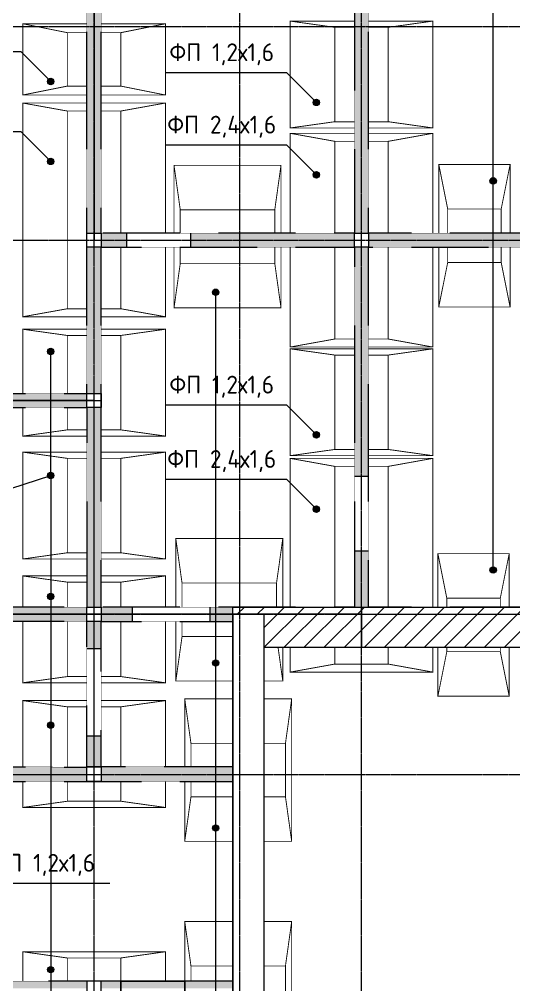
# Model space of a CAD drawing. Header units: millimetres. Extents: x -10163 to 1081624, y -5450 to 417560.
# Drawn here: x 314305 to 319850, y 18710 to 29550 of the extents above; entities that cross this region are included whole.
import ezdxf

# ---------------------------------------------------------------- set-up
doc = ezdxf.new("R2010")
doc.units = ezdxf.units.MM
doc.linetypes.add('HIDDEN', pattern=[0.375, 0.25, -0.125])
doc.linetypes.add('Штрих-пунктир', pattern=[24, 20, -1.5, 1, -1.5])
for name, color, linetype in [('0разрез', 7, 'Continuous'), ('Выноски', 130, 'Continuous'), ('Оси 2', 253, 'Continuous'), ('Панели', 210, 'Continuous'), ('Перегородки', 150, 'Continuous'), ('Стены', 40, 'Continuous'), ('Стены1', 120, 'Continuous'), ('Стыки', 100, 'Continuous'), ('Фундаменты', 40, 'Continuous')]:
    doc.layers.add(name, color=color, linetype=linetype)
doc.styles.add('ГОСТ', font='GOST Common.ttf', dxfattribs={"height": 400})

msp = doc.modelspace()

# ---------------------------------------------------------------- hatches: boundary and pattern name
at = {"layer": 'Выноски', "lineweight": 9}
h = msp.add_hatch(color=256, dxfattribs=at)
h.dxf.hatch_style = 1
h.paths.add_polyline_path([(314620.69, 28851.717, -1), (314692.179, 28851.717, -1)])
h = msp.add_hatch(color=256, dxfattribs=at)
h.dxf.hatch_style = 1
h.paths.add_polyline_path([(317600.649, 28616.329, 1), (317672.139, 28616.329, 1)])
h = msp.add_hatch(color=256, dxfattribs=at)
h.dxf.hatch_style = 1
h.paths.add_polyline_path([(314620.69, 27953.982, -1), (314692.179, 27953.982, -1)])
h = msp.add_hatch(color=256, dxfattribs=at)
h.dxf.hatch_style = 1
h.paths.add_polyline_path([(317600.649, 27803.731, 1), (317672.139, 27803.731, 1)])
h = msp.add_hatch(color=256, dxfattribs=at)
h.dxf.hatch_style = 1
h.paths.add_polyline_path([(319584.123, 27735.438, -1), (319655.613, 27735.438, -1)])
h = msp.add_hatch(color=256, dxfattribs=at)
h.dxf.hatch_style = 1
h.paths.add_polyline_path([(316471.622, 26485.261, -1), (316543.112, 26485.261, -1)])
h = msp.add_hatch(color=256, dxfattribs=at)
h.dxf.hatch_style = 1
h.paths.add_polyline_path([(314620.69, 25820.609, -1), (314692.179, 25820.609, -1)])
h = msp.add_hatch(color=256, dxfattribs=at)
h.dxf.hatch_style = 1
h.paths.add_polyline_path([(317600.649, 24884.19, 1), (317672.139, 24884.19, 1)])
h = msp.add_hatch(color=256, dxfattribs=at)
h.dxf.hatch_style = 1
h.paths.add_polyline_path([(314620.69, 24427.739, -1), (314692.179, 24427.739, -1)])
h = msp.add_hatch(color=256, dxfattribs=at)
h.dxf.hatch_style = 1
h.paths.add_polyline_path([(317600.649, 24049.58, 1), (317672.139, 24049.58, 1)])
h = msp.add_hatch(color=256, dxfattribs=at)
h.dxf.hatch_style = 1
h.paths.add_polyline_path([(319584.123, 23366.052, -1), (319655.613, 23366.052, -1)])
h = msp.add_hatch(color=256, dxfattribs=at)
h.dxf.hatch_style = 1
h.paths.add_polyline_path([(314620.69, 23069.518, -1), (314692.179, 23069.518, -1)])
h = msp.add_hatch(color=256, dxfattribs=at)
h.dxf.hatch_style = 1
h.paths.add_polyline_path([(316471.622, 22322.76, -1), (316543.112, 22322.76, -1)])
h = msp.add_hatch(color=256, dxfattribs=at)
h.dxf.hatch_style = 1
h.paths.add_polyline_path([(314620.69, 21623.935, -1), (314692.179, 21623.935, -1)])
h = msp.add_hatch(color=256, dxfattribs=at)
h.dxf.hatch_style = 1
h.paths.add_polyline_path([(316471.622, 20468.768, -1), (316543.112, 20468.768, -1)])
h = msp.add_hatch(color=256, dxfattribs=at)
h.dxf.hatch_style = 1
h.paths.add_polyline_path([(314620.69, 18879.439, -1), (314692.179, 18879.439, -1)])
at = {"layer": 'Перегородки', "lineweight": 9}
h = msp.add_hatch(color=256, dxfattribs=at)
h.dxf.hatch_style = 1
h.paths.add_polyline_path([(307687.518, 21151.712), (306968.042, 21151.712), (306968.042, 21070), (307687.518, 21070)])
h.paths.add_polyline_path([(307687.518, 21070), (306968.042, 21070), (306968.042, 20991.806), (307687.518, 20991.806)])
h.paths.add_polyline_path([(309663.24, 21070), (307688.382, 21070), (307688.382, 20990), (309663.24, 20990)])
h.paths.add_polyline_path([(312063.24, 21155.728), (311199.729, 21156.167), (311199.729, 21070), (312063.24, 21070)])
h.paths.add_polyline_path([(312063.24, 21070), (311199.729, 21070), (311199.729, 20996.533), (312063.24, 20996.533)])
h.paths.add_polyline_path([(309663.24, 21150), (307688.382, 21152.588), (307688.382, 21070), (309663.24, 21070)])
h.paths.add_polyline_path([(306968.653, 21153.531), (306743.24, 21153.826), (306743.24, 21070), (306968.653, 21070)])
h.paths.add_polyline_path([(306968.653, 21070), (306743.24, 21070), (306743.24, 20993.531), (306968.653, 20993.531)])
h.paths.add_polyline_path([(315223.24, 30325.049), (315143.24, 30325.073), (315143.24, 29470), (315223.24, 29470)])
h.paths.add_polyline_path([(315143.24, 30325.073), (315063.24, 30325.097), (315063.24, 29470), (315143.24, 29470)])
h.paths.add_polyline_path([(318143.24, 31190), (318063.24, 31190), (318063.24, 31020), (318143.24, 31020)])
h.paths.add_polyline_path([(318223.24, 31190), (318143.24, 31190), (318143.24, 31020), (318223.24, 31020)])
h.paths.add_polyline_path([(318143.24, 30300), (318063.24, 30300), (318063.24, 29470), (318143.24, 29470)])
h.paths.add_polyline_path([(318223.24, 30300), (318143.24, 30300), (318143.24, 29470), (318223.24, 29470)])
h.paths.add_polyline_path([(318143.24, 23580), (318063.24, 23580), (318063.24, 22950), (318143.24, 22950)])
h.paths.add_polyline_path([(318223.24, 23580), (318143.24, 23580), (318143.24, 22950), (318223.24, 22950)])
h.paths.add_polyline_path([(316700, 22870), (316440, 22870), (316440, 22790), (316700, 22790)])
h.paths.add_polyline_path([(316700, 22950), (316440, 22950), (316440, 22870), (316700, 22870)])
h.paths.add_polyline_path([(313226.479, 25190), (315063.24, 25190), (315063.24, 25270), (313226.479, 25270)])
h.paths.add_polyline_path([(315063.24, 25270), (315063.24, 25350), (313226.479, 25350), (313226.479, 25270)])
h.paths.add_polyline_path([(315223.24, 25350), (315223.24, 26990), (315143.24, 26990), (315143.24, 25350)])
h.paths.add_polyline_path([(315223.24, 27070), (315223.24, 26990), (315510, 26990), (315510, 27070)])
h.paths.add_polyline_path([(315223.24, 27150), (315223.24, 27070), (315510, 27070), (315510, 27150)])
h.paths.add_polyline_path([(315143.24, 27150), (315223.24, 27150), (315223.24, 29470), (315143.24, 29470)])
h.paths.add_polyline_path([(315063.24, 27150), (315143.24, 27150), (315143.24, 29470), (315063.24, 29470)])
h.paths.add_polyline_path([(315143.24, 26990), (315063.24, 26990), (315063.24, 25350), (315143.24, 25350)])
h.paths.add_polyline_path([(318223.24, 24420), (318223.24, 26990), (318143.24, 26990), (318143.24, 24420)])
h.paths.add_polyline_path([(318223.24, 27070), (318223.24, 26990), (320400, 26990), (320400, 27070)])
h.paths.add_polyline_path([(318063.24, 27150), (318143.24, 27150), (318143.24, 29470), (318063.24, 29470)])
h.paths.add_polyline_path([(318063.24, 27070), (318063.24, 27150), (316230, 27150), (316230, 27070)])
h.paths.add_polyline_path([(318063.24, 26990), (318063.24, 27070), (316230, 27070), (316230, 26990)])
h.paths.add_polyline_path([(318143.24, 26990), (318063.24, 26990), (318063.24, 24420), (318143.24, 24420)])
h.paths.add_polyline_path([(318223.24, 27150), (318223.24, 27070), (320400, 27070), (320400, 27150)])
h.paths.add_polyline_path([(318143.24, 27150), (318223.24, 27150), (318223.24, 29470), (318143.24, 29470)])
h.paths.add_polyline_path([(309823.24, 22450), (309823.24, 22790), (309743.24, 22790), (309743.24, 22450)])
h.paths.add_polyline_path([(309823.24, 22870), (309823.24, 22790), (311730, 22790), (311730, 22870)])
h.paths.add_polyline_path([(309663.24, 22790), (309663.24, 22870), (306743.24, 22870), (306743.24, 22790)])
h.paths.add_polyline_path([(309743.24, 22790), (309663.24, 22790), (309663.24, 22450), (309743.24, 22450)])
h.paths.add_polyline_path([(315223.24, 22790), (315143.24, 22790), (315143.24, 22480.041), (315223.24, 22480)])
h.paths.add_polyline_path([(315223.24, 22870), (315223.24, 22790), (315570, 22790), (315570, 22870)])
h.paths.add_polyline_path([(315223.24, 22950), (315223.24, 22870), (315570, 22870), (315570, 22950)])
h.paths.add_polyline_path([(315063.24, 22870), (315063.24, 22950), (312520, 22950), (312520, 22870)])
h.paths.add_polyline_path([(312520, 22790), (315063.24, 22790), (315063.24, 22870), (312520, 22870)])
h.paths.add_polyline_path([(315143.24, 22790), (315063.24, 22790), (315063.082, 22480.081), (315143.24, 22480.041)])
h.paths.add_polyline_path([(315223.098, 21070), (315223.098, 20990), (316700, 20990), (316700, 21070)])
h.paths.add_polyline_path([(315143.24, 21156.841), (315223.098, 21156.841), (315223.098, 21070), (316700, 21070), (316700, 21157.368), (315223.24, 21157.368), (315223.24, 21500), (315143.24, 21500.041)])
h.paths.add_polyline_path([(315143.24, 22950), (315223.24, 22950), (315223.24, 25190), (315143.24, 25190)])
h.paths.add_polyline_path([(312222.822, 21155.647), (312222.822, 21070), (315063.24, 21070), (315063.24, 21156.841), (315143.24, 21156.841), (315143.24, 21500.041), (315062.584, 21500.082), (315062.408, 21154.203)])
h.paths.add_polyline_path([(312143.24, 21155.647), (312222.822, 21155.647), (312143.24, 21155.687)])
h.paths.add_polyline_path([(315063.24, 25190), (315063.24, 22950), (315143.24, 22950), (315143.24, 25190)])
h.paths.add_polyline_path([(309823.24, 21070), (309823.24, 20990), (310480, 20990), (310480, 21070)])
h.paths.add_polyline_path([(309743.24, 21150), (309823.24, 21150), (309823.24, 21070), (310480, 21070), (310480, 21156.533), (309823.24, 21156.867), (309823.24, 21470), (309743.24, 21470)])
h.paths.add_polyline_path([(309663.24, 21150), (309743.24, 21150), (309743.24, 21470), (309663.24, 21470)])
h.paths.add_polyline_path([(309823.24, 18750), (309823.24, 18670), (310480, 18670), (310480, 18750)])
h.paths.add_polyline_path([(309743.24, 18750), (309823.24, 18750), (309823.24, 20990), (309743.24, 20990)])
h.paths.add_polyline_path([(309663.24, 20990), (309663.24, 18750), (309743.24, 18750), (309743.24, 20990)])
h.paths.add_polyline_path([(309663.24, 18670), (309663.24, 18750), (306743.24, 18750), (306743.24, 18670)])
h.paths.add_polyline_path([(315223.098, 18750), (315223.098, 18670), (316700, 18670), (316700, 18750)])
h.paths.add_polyline_path([(312063.24, 18750), (312143.24, 18750), (312143.24, 20990), (312063.24, 20990)])
h.paths.add_polyline_path([(312063.24, 18670), (312063.24, 18750), (310480, 18750), (310480, 18670)])
h.paths.add_polyline_path([(312143.24, 18750), (312222.822, 18750), (312222.822, 18670), (315063.24, 18670), (315063.24, 18750), (312223.24, 18750), (312223.24, 20990), (315063.24, 20990), (315063.24, 21070), (312222.822, 21070), (312222.822, 20990), (312143.24, 20990)])
at = {"layer": 'Стены1', "lineweight": 9}
h = msp.add_hatch(dxfattribs=at)
h.set_pattern_fill('ANSI31', color=256, scale=50)
h.paths.add_polyline_path([(318143.24, 31640), (318093.24, 31640), (315143.24, 31640), (315143.24, 31270), (318143.24, 31270)])
h.paths.add_polyline_path([(320543.24, 31270), (318143.24, 31270), (318143.24, 31190), (318393.24, 31190), (320193.24, 31190), (320463.24, 31190), (320463.24, 29470), (320543.24, 29470)])
h.paths.add_polyline_path([(320543.24, 31640), (320493.24, 31640), (318143.24, 31640), (318143.24, 31270), (320543.24, 31270)])
h.paths.add_polyline_path([(320913.24, 31270), (320543.24, 31270), (320543.24, 29470), (320913.24, 29470)])
h.paths.add_polyline_path([(320913.24, 31640), (320543.24, 31640), (320543.24, 31270), (320913.24, 31270)])
h.paths.add_polyline_path([(320913.24, 29470), (320543.24, 29470), (320543.24, 27070), (320913.24, 27070)])
h.paths.add_polyline_path([(320543.24, 29470), (320463.24, 29470), (320463.24, 27150), (320463.24, 27070), (320543.24, 27070)])
h.paths.add_polyline_path([(320913.24, 27070), (320543.24, 27070), (320543.24, 22500), (320913.24, 22500)])
h.paths.add_polyline_path([(320543.24, 22870), (318143.24, 22870), (318143.24, 22500), (320543.24, 22500)])
h.paths.add_polyline_path([(320543.24, 27070), (320463.24, 27070), (320463.24, 22950), (318143.24, 22950), (318143.24, 22870), (320543.24, 22870)])
h.paths.add_polyline_path([(318143.24, 22870), (317050, 22870), (317050, 22500), (318143.24, 22500)])
h.paths.add_polyline_path([(318143.24, 22950), (316700, 22950), (316700, 22870), (318143.24, 22870)])
h.paths.add_polyline_path([(318143.24, 16870), (316700, 16870), (316700, 16790), (318143.24, 16790)])
h.paths.add_polyline_path([(320543.24, 17240), (318143.24, 17240), (318143.24, 16870), (320543.24, 16870)])
h.paths.add_polyline_path([(320543.24, 16870), (318143.24, 16870), (318143.24, 16790), (320463.24, 16790), (320463.24, 12670), (320543.24, 12670)])
h.paths.add_polyline_path([(320913.24, 17240), (320543.24, 17240), (320543.24, 16870), (320913.24, 16870)])
h.paths.add_polyline_path([(320543.24, 12670), (320463.24, 12670), (320463.24, 8550), (320193.24, 8550), (318393.24, 8550), (318143.24, 8550), (318143.24, 8470), (320543.24, 8470)])
h.paths.add_polyline_path([(320913.24, 12670), (320543.24, 12670), (320543.24, 8470), (320913.24, 8470)])
h.paths.add_polyline_path([(320913.24, 8470), (320543.24, 8470), (320543.24, 8100), (320913.24, 8100)])
h.paths.add_polyline_path([(320543.24, 8470), (318143.24, 8470), (318143.24, 8100), (320493.24, 8100), (320543.24, 8100)])
h.paths.add_polyline_path([(318143.24, 8470), (315143.24, 8470), (315143.24, 8100), (318093.24, 8100), (318143.24, 8100)])
h.paths.add_polyline_path([(295538.24, 17030.658), (296918.24, 17030.658), (296918.24, 18192.021), (295538.24, 18192.021)], flags=9)
h.paths.add_polyline_path([(305008.24, 17030.658), (306388.24, 17030.658), (306388.24, 18192.021), (305008.24, 18192.021)], flags=9)
h.paths.add_polyline_path([(299445, 11227.424), (300825, 11227.424), (300825, 12388.788), (299445, 12388.788)], flags=9)
h.paths.add_polyline_path([(304790, 11227.424), (306260, 11227.424), (306260, 12388.788), (304790, 12388.788)], flags=9)
h.paths.add_polyline_path([(304910, 15057.424), (306380, 15057.424), (306380, 16218.788), (304910, 16218.788)], flags=9)
h.paths.add_polyline_path([(300993.24, 15017.424), (302463.24, 15017.424), (302463.24, 16178.788), (300993.24, 16178.788)], flags=9)
h.paths.add_polyline_path([(296505, 14007.424), (297945, 14007.424), (297945, 15168.788), (296505, 15168.788)], flags=9)
h.paths.add_polyline_path([(301008.24, 17030.658), (302388.24, 17030.658), (302388.24, 18192.021), (301008.24, 18192.021)], flags=9)
h.paths.add_polyline_path([(302178.24, 11206.567), (303618.24, 11206.567), (303618.24, 12367.93), (302178.24, 12367.93)], flags=9)
h.paths.add_polyline_path([(297020, 9804.091), (298490, 9804.091), (298490, 10965.455), (297020, 10965.455)], flags=9)
h.paths.add_polyline_path([(294395, 9804.091), (295835, 9804.091), (295835, 10965.455), (294395, 10965.455)], flags=9)
h.paths.add_polyline_path([(292340, 14007.424), (293810, 14007.424), (293810, 15168.788), (292340, 15168.788)], flags=9)
h.paths.add_polyline_path([(291325, 9804.091), (292765, 9804.091), (292765, 10965.455), (291325, 10965.455)], flags=9)
h.paths.add_polyline_path([(302480, 19504.091), (303950, 19504.091), (303950, 20665.455), (302480, 20665.455)], flags=9)
h.paths.add_polyline_path([(295538.24, 21637.524), (296918.24, 21637.524), (296918.24, 22798.888), (295538.24, 22798.888)], flags=9)
h.paths.add_polyline_path([(305008.24, 21637.524), (306388.24, 21637.524), (306388.24, 22798.888), (305008.24, 22798.888)], flags=9)
h.paths.add_polyline_path([(304910, 23610.758), (306380, 23610.758), (306380, 24772.121), (304910, 24772.121)], flags=9)
h.paths.add_polyline_path([(300993.24, 23650.758), (302463.24, 23650.758), (302463.24, 24812.121), (300993.24, 24812.121)], flags=9)
h.paths.add_polyline_path([(296505, 24660.758), (297945, 24660.758), (297945, 25822.121), (296505, 25822.121)], flags=9)
h.paths.add_polyline_path([(297719.12, 19578.409), (298544.12, 19578.409), (298544.12, 20129.545), (297719.12, 20129.545)], flags=9)
h.paths.add_polyline_path([(293845.74, 19615.076), (294670.74, 19615.076), (294670.74, 20166.212), (293845.74, 20166.212)], flags=9)
h.paths.add_polyline_path([(301008.24, 21637.524), (302388.24, 21637.524), (302388.24, 22798.888), (301008.24, 22798.888)], flags=9)
h.paths.add_polyline_path([(292340, 24660.758), (293810, 24660.758), (293810, 25822.121), (292340, 25822.121)], flags=9)
h.paths.add_polyline_path([(306958.333, 19577.727), (309646.818, 19577.727), (309646.818, 20351.97), (306958.333, 20351.97)], flags=9)
h.paths.add_polyline_path([(315143.24, 31190), (318143.24, 31190), (318143.24, 31270), (315143.24, 31270)])
h.paths.add_polyline_path([(314813.24, 31270), (314813.24, 31190), (315143.24, 31190), (315143.24, 31270)])
h.paths.add_polyline_path([(314813.24, 31640), (314813.24, 31270), (315143.24, 31270), (315143.24, 31640)])
h.paths.add_polyline_path([(317050, 17240), (317050, 16870), (318143.24, 16870), (318143.24, 17240)])
h.paths.add_polyline_path([(315143.24, 8550), (314773.24, 8550), (314773.24, 8470), (315143.24, 8470)])
h.paths.add_polyline_path([(318143.24, 8550), (315143.24, 8550), (315143.24, 8470), (318143.24, 8470)])
h.paths.add_polyline_path([(320913.24, 16870), (320543.24, 16870), (320543.24, 12670), (320913.24, 12670)])
h.paths.add_polyline_path([(314813.24, 8470), (314813.24, 8100), (315143.24, 8100), (315143.24, 8470)])

# ---------------------------------------------------------------- linework, layer by layer
at = {"layer": '0разрез'}
msp.add_lwpolyline([(315443.24, 18750), (316162.969, 18750), (316162.969, 18590), (315443.24, 18590)], close=True, dxfattribs=at)
at = {"layer": 'Выноски', "lineweight": 9}
for p, q in [((319619.868, 23366.052), (319619.868, 32091.9)), ((314324.239, 29183.913), (312961.07, 29183.913)), ((314656.435, 28851.717), (314324.239, 29183.913)), ((317304.199, 28948.524), (315941.029, 28948.524)), ((317636.394, 28616.329), (317304.199, 28948.524)), ((314324.239, 28286.177), (312961.07, 28286.177)), ((314656.435, 27953.982), (314324.239, 28286.177)), ((317304.199, 28135.927), (315941.029, 28135.927)), ((317636.394, 27803.731), (317304.199, 28135.927)), ((316507.367, 22322.76), (316507.367, 26485.261)), ((314656.435, 24427.739), (314656.435, 25820.609)), ((317304.199, 25216.385), (315941.029, 25216.385)), ((317636.394, 24884.19), (317304.199, 25216.385)), ((313299.689, 23983.37), (314656.435, 24427.739)), ((314656.435, 24427.739), (314656.435, 21623.935)), ((317304.199, 24381.775), (315941.029, 24381.775)), ((317636.394, 24049.58), (317304.199, 24381.775)), ((316507.367, 20468.768), (316507.367, 22322.76)), ((314656.435, 21623.935), (314656.435, 14632.578)), ((316507.367, 18058.842), (316507.367, 20468.768)), ((315318.147, 19846.733), (313783.484, 19846.733))]:
    msp.add_line(p, q, dxfattribs=at)
for centre in [(314656.435, 28851.717), (317636.394, 28616.329), (314656.435, 27953.982), (317636.394, 27803.731), (319619.868, 27735.438), (316507.367, 26485.261), (314656.435, 25820.609), (317636.394, 24884.19), (314656.435, 24427.739), (317636.394, 24049.58), (319619.868, 23366.052), (314656.435, 23069.518), (316507.367, 22322.76), (314656.435, 21623.935), (316507.367, 20468.768), (314656.435, 18879.439)]:
    msp.add_circle(centre, 35.745, dxfattribs=at)
at = {"layer": 'Оси 2', "linetype": 'Штрих-пунктир', "lineweight": 9}
for p, q in [((315143.24, 5368.318), (315143.24, 34020)), ((315143.24, 5368.318), (315143.24, 33970)), ((316780, 5368.318), (316780, 34020)), ((316780, 5368.318), (316780, 33970)), ((318143.24, 5368.318), (318143.24, 34020)), ((318143.24, 5368.318), (318143.24, 33970)), ((287370, 29470), (323790, 29470)), ((287370, 29470), (323790, 29470)), ((287370, 27070), (323790, 27070)), ((287370, 27070), (323790, 27070)), ((287370, 25270), (315223.24, 25270)), ((287370, 25270), (315223.24, 25270)), ((287370, 22870), (323790, 22870)), ((287370, 22870), (323790, 22870)), ((287370, 21070), (323790, 21070)), ((287370, 21070), (323790, 21070))]:
    msp.add_line(p, q, dxfattribs=at)
at = {"layer": 'Панели', "linetype": 'Continuous', "lineweight": 9}
for p, q in [((315143.24, 30325.049), (315143.24, 27070)), ((312143.24, 25270), (315143.24, 25270)), ((315143.24, 25270), (312143.24, 25270))]:
    msp.add_line(p, q, dxfattribs=at)
for points in [[(318143.24, 22950), (318143.24, 22870), (320543.24, 22870), (320543.24, 27070), (320463.24, 27070)], [(309743.24, 25270), (309743.24, 22870), (315143.24, 22870), (315143.24, 25270)], [(318143.24, 22950), (318143.24, 22870), (315143.24, 22870)], [(316700, 21157.368), (316700, 22790)]]:
    msp.add_lwpolyline(points, dxfattribs=at)
msp.add_lwpolyline([(309743.24, 22870), (309743.24, 21070), (315143.24, 21070), (315143.24, 22870)], close=True, dxfattribs=at)
at = {"layer": 'Перегородки', "lineweight": 9}
for p, q in [((315510, 26990), (315510, 27150)), ((316230, 26990), (316230, 27150)), ((318063.24, 24420), (318223.24, 24420)), ((318063.24, 23580), (318223.24, 23580)), ((315570, 22950), (315570, 22790)), ((316440, 22950), (316440, 22790)), ((315223.24, 22480), (315063.082, 22480.081)), ((315223.24, 21500), (315062.584, 21500.082))]:
    msp.add_line(p, q, dxfattribs=at)
at = {"layer": 'Перегородки', "linetype": 'HIDDEN', "lineweight": 9, "ltscale": 10}
for points in [[(315223.24, 27150), (315223.24, 31190), (318063.24, 31190), (318063.24, 27150), (315223.24, 27150)], [(318223.24, 27150), (318223.24, 31190), (318393.24, 31190), (318393.24, 31190), (320193.24, 31190), (320193.24, 31190), (320463.24, 31190), (320463.24, 27150), (318223.24, 27150)], [(315062.409, 21156.841), (315063.24, 22790), (309823.24, 22790), (309823.24, 21156.867), (315062.408, 21154.203)], [(316700, 21157.368), (315223.24, 21157.368), (315223.24, 22790), (316700, 22790)], [(316700, 18750), (312223.24, 18750), (312223.24, 20990), (316700, 20990)]]:
    msp.add_lwpolyline(points, dxfattribs=at)
for points in [[(312223.24, 29989.892), (312223.24, 25350), (315063.24, 25350), (315063.24, 29989.892)], [(318063.24, 26990), (318063.24, 22950), (315223.24, 22950), (315223.24, 26990)], [(318223.24, 22950), (318223.24, 26990), (320463.24, 26990), (320463.24, 22950)], [(315063.24, 25190), (315063.24, 22950), (309823.24, 22950), (309823.24, 25190)]]:
    msp.add_lwpolyline(points, close=True, dxfattribs=at)
at = {"layer": 'Стены', "lineweight": -3}
msp.add_line((318143.24, 22950), (318143.24, 22500), dxfattribs=at)
at = {"layer": 'Стены1', "lineweight": 9}
for points in [[(320913.24, 8100), (320913.24, 17240), (317050, 17240), (317050, 22500), (320913.24, 22500), (320913.24, 31640), (320493.24, 31640), (320493.24, 31640), (318093.24, 31640), (318093.24, 31640), (314813.24, 31640), (314813.24, 31190)], [(318443.24, 8550), (320193.24, 8550), (320463.24, 8550), (320463.24, 16782.539), (316700, 16782.539), (316700, 22950), (320463.24, 22950), (320463.24, 30854.844), (320463.24, 30854.844), (320463.24, 31190), (318393.24, 31190), (318393.24, 31190), (315223.24, 31190), (315223.24, 29989.892), (298863.24, 29994.844)]]:
    msp.add_lwpolyline(points, dxfattribs=at)
at = {"layer": 'Стыки', "lineweight": 9}
for points in [[(315223.24, 26990), (315063.24, 26990), (315063.24, 27150), (315223.24, 27150)], [(318063.24, 27150), (318223.24, 27150), (318223.24, 26990), (318063.24, 26990)], [(315063.24, 25350), (315223.24, 25350), (315223.24, 25190), (315063.24, 25190)], [(315223.24, 22790), (315063.24, 22790), (315063.24, 22950), (315223.24, 22950)], [(315062.409, 21156.841), (315223.098, 21156.841), (315223.098, 20990), (315062.409, 20990)], [(315063.24, 21159.171), (315223.977, 21159.171), (315223.977, 20990), (315063.24, 20990)], [(315062.409, 18583.159), (315223.098, 18583.159), (315223.098, 18750), (315062.409, 18750)], [(315063.24, 18580.829), (315223.977, 18580.829), (315223.977, 18750), (315063.24, 18750)]]:
    msp.add_lwpolyline(points, close=True, dxfattribs=at)
at = {"layer": 'Фундаменты', "lineweight": 9, "const_width": 10}
for points in [[(314343.24, 29500), (314843.24, 29400), (315063.24, 29400)], [(315063.24, 29500), (314343.24, 29500), (314343.24, 28700), (315063.24, 28700)], [(315223.24, 28700), (315943.24, 28700), (315943.24, 29500), (315223.24, 29500)], [(315223.24, 29400), (315443.24, 29400), (315943.24, 29500)], [(318063.24, 29530), (317343.24, 29530), (317343.24, 28330), (318063.24, 28330)], [(317343.24, 29530), (317843.24, 29460), (318063.24, 29460)], [(318223.24, 29460), (318443.24, 29460), (318943.24, 29530)], [(318223.24, 28330), (318943.24, 28330), (318943.24, 29530), (318223.24, 29530)], [(315063.24, 28800), (314843.24, 28800), (314843.24, 29400), (315063.24, 29400)], [(315223.24, 29400), (315443.24, 29400), (315443.24, 28800), (315223.24, 28800)], [(317843.24, 29460), (317843.24, 28400)], [(318443.24, 29460), (318443.24, 28400)], [(314343.24, 28700), (314843.24, 28800), (315063.24, 28800)], [(315223.24, 28800), (315443.24, 28800), (315943.24, 28700)], [(314343.24, 28610), (314843.24, 28520), (315063.24, 28520)], [(315063.24, 28610), (314343.24, 28610), (314343.24, 26210), (315063.24, 26210)], [(314843.24, 28520), (314843.24, 26300)], [(315943.24, 27150), (315943.24, 28610), (315223.24, 28610)], [(315223.24, 28520), (315443.24, 28520), (315943.24, 28610)], [(315443.24, 28520), (315443.24, 27150)], [(317343.24, 28330), (317843.24, 28400), (318063.24, 28400)], [(318223.24, 28400), (318443.24, 28400), (318943.24, 28330)], [(318063.24, 28270), (317343.24, 28270), (317343.24, 27150)], [(317343.24, 28270), (317843.24, 28180), (318063.24, 28180)], [(317843.24, 28180), (317843.24, 27150)], [(318223.24, 28180), (318443.24, 28180), (318943.24, 28270)], [(318943.24, 27150), (318943.24, 28270), (318223.24, 28270)], [(318443.24, 28180), (318443.24, 27150)], [(317240, 27150), (317240, 27910), (316040, 27910), (316040, 27150)], [(316040, 27910), (316110, 27410), (316110, 27150)], [(317240, 27910), (317170, 27410), (317170, 27150)], [(319810, 27150), (319810, 27920), (319010, 27920), (319010, 27150)], [(319010, 27920), (319110, 27420), (319110, 27150)], [(319810, 27920), (319710, 27420), (319710, 27150)], [(317170, 27410), (316110, 27410)], [(319110, 27150), (319110, 27420), (319710, 27420), (319710, 27150)], [(315223.24, 26210), (315943.24, 26210), (315943.24, 26990)], [(315443.24, 26990), (315443.24, 26300)], [(316110, 26990), (316110, 26810), (316040, 26310)], [(316040, 26990), (316040, 26310), (317240, 26310), (317240, 26990)], [(317170, 26990), (317170, 26810), (317240, 26310)], [(317343.24, 26990), (317343.24, 25870), (318063.24, 25870)], [(317843.24, 26990), (317843.24, 25960)], [(318223.24, 25870), (318943.24, 25870), (318943.24, 26990)], [(318443.24, 26990), (318443.24, 25960)], [(319110, 26990), (319110, 26820), (319010, 26320)], [(319010, 26990), (319010, 26320), (319810, 26320), (319810, 26990)], [(319710, 26990), (319710, 26820), (319110, 26820), (319110, 26990)], [(319710, 26990), (319710, 26820), (319810, 26320)], [(317170, 26810), (316110, 26810)], [(314343.24, 26210), (314843.24, 26300), (315063.24, 26300)], [(315223.24, 26300), (315443.24, 26300), (315943.24, 26210)], [(315063.24, 26070), (314343.24, 26070), (314343.24, 25350)], [(314343.24, 26070), (314843.24, 26000), (315063.24, 26000)], [(315223.24, 26000), (315443.24, 26000), (315943.24, 26070)], [(315223.24, 24870), (315943.24, 24870), (315943.24, 26070), (315223.24, 26070)], [(314843.24, 26000), (314843.24, 25350)], [(315443.24, 26000), (315443.24, 24940)], [(317343.24, 25870), (317843.24, 25960), (318063.24, 25960)], [(318223.24, 25960), (318443.24, 25960), (318943.24, 25870)], [(318063.24, 25850), (317343.24, 25850), (317343.24, 24650), (318063.24, 24650)], [(317343.24, 25850), (317843.24, 25780), (318063.24, 25780)], [(318223.24, 25780), (318443.24, 25780), (318943.24, 25850)], [(318223.24, 24650), (318943.24, 24650), (318943.24, 25850), (318223.24, 25850)], [(317843.24, 25780), (317843.24, 24720)], [(318443.24, 25780), (318443.24, 24720)], [(314343.24, 25190), (314343.24, 24870), (315063.24, 24870)], [(314843.24, 25190), (314843.24, 24940)], [(314343.24, 24870), (314843.24, 24940), (315063.24, 24940)], [(315223.24, 24940), (315443.24, 24940), (315943.24, 24870)], [(317343.24, 24650), (317843.24, 24720), (318063.24, 24720)], [(318223.24, 24720), (318443.24, 24720), (318943.24, 24650)], [(314343.24, 24690), (314843.24, 24620), (315063.24, 24620)], [(315063.24, 24690), (314343.24, 24690), (314343.24, 23490), (315063.24, 23490)], [(314843.24, 24620), (314843.24, 23560)], [(315223.24, 23490), (315943.24, 23490), (315943.24, 24690), (315223.24, 24690)], [(315223.24, 24620), (315443.24, 24620), (315943.24, 24690)], [(315443.24, 24620), (315443.24, 23560)], [(317343.24, 24620), (317843.24, 24530), (318063.24, 24530)], [(318063.24, 24620), (317343.24, 24620), (317343.24, 22950)], [(318943.24, 22950), (318943.24, 24620), (318223.24, 24620)], [(318223.24, 24530), (318443.24, 24530), (318943.24, 24620)], [(317843.24, 24530), (317843.24, 22950)], [(318443.24, 24530), (318443.24, 22950)], [(317260, 22950), (317260, 23720), (316060, 23720), (316060, 22950)], [(316060, 23720), (316130, 23220), (316130, 22950)], [(317260, 23720), (317190, 23220), (317190, 22950)], [(314343.24, 23490), (314843.24, 23560), (315063.24, 23560)], [(315223.24, 23560), (315443.24, 23560), (315943.24, 23490)], [(319800, 22950), (319800, 23550), (319000, 23550), (319000, 22950)], [(319000, 23550), (319100, 23050), (319100, 22950)], [(319800, 23550), (319700, 23050), (319700, 22950)], [(315063.24, 23300), (314343.24, 23300), (314343.24, 22950)], [(314343.24, 23300), (314843.24, 23230), (315063.24, 23230)], [(314843.24, 23230), (314843.24, 22950)], [(315223.24, 23230), (315443.24, 23230), (315943.24, 23300)], [(315943.24, 22950), (315943.24, 23300), (315223.24, 23300)], [(315443.24, 23230), (315443.24, 22950)], [(317190, 23220), (316130, 23220)], [(319100, 22950), (319100, 23050), (319700, 23050), (319700, 22950)], [(314343.24, 22790), (314343.24, 22100), (315062.889, 22100)], [(314843.24, 22790), (314843.24, 22170)], [(315223.24, 22100), (315943.24, 22100), (315943.24, 22790)], [(315443.24, 22790), (315443.24, 22170)], [(316130, 22790), (316130, 22620), (316060, 22120)], [(316060, 22790), (316060, 22120), (316700, 22120)], [(316700, 22620), (316130, 22620)], [(317050, 22120), (317260, 22120), (317260, 22500)], [(317206.8, 22500), (317260, 22120)], [(317343.24, 22500), (317343.24, 22220), (318943.24, 22220), (318943.24, 22500)], [(317843.24, 22500), (317843.24, 22310)], [(318443.24, 22500), (318443.24, 22310)], [(319100, 22500), (319100, 22450), (319000, 21950)], [(319000, 22500), (319000, 21950), (319800, 21950), (319800, 22500)], [(319700, 22500), (319700, 22450), (319100, 22450), (319100, 22500)], [(319700, 22500), (319700, 22450), (319800, 21950)], [(317343.24, 22220), (317843.24, 22310), (318443.24, 22310), (318943.24, 22220)], [(314343.24, 22100), (314843.24, 22170), (315062.924, 22170)], [(315223.24, 22170), (315443.24, 22170), (315943.24, 22100)], [(315062.787, 21900), (314343.24, 21900), (314343.24, 21154.569)], [(314343.24, 21900), (314843.24, 21830), (315062.752, 21830)], [(315223.24, 21830), (315443.24, 21830), (315943.24, 21900)], [(315943.24, 21157.368), (315943.24, 21900), (315223.24, 21900)], [(316700, 21920), (316160, 21920), (316160, 21157.368)], [(316160, 21920), (316230, 21420), (316230, 21157.368)], [(317050, 20320), (317360, 20320), (317360, 21920), (317050, 21920)], [(317360, 21920), (317290, 21420), (317290, 20820), (317360, 20320)], [(314843.24, 21830), (314843.24, 21154.314)], [(315443.24, 21830), (315443.24, 21157.368)], [(316700, 21420), (316230, 21420)], [(317290, 21420), (317050, 21420)], [(314343.24, 20990), (314343.24, 20700), (315943.24, 20700), (315943.24, 20990)], [(314843.24, 20990), (314843.24, 20770)], [(315443.24, 20990), (315443.24, 20770)], [(316230, 20990), (316230, 20820), (316160, 20320)], [(316160, 20990), (316160, 20320), (316700, 20320)], [(316700, 20820), (316230, 20820)], [(317290, 20820), (317050, 20820)], [(314343.24, 20700), (314843.24, 20770), (315443.24, 20770), (315943.24, 20700)], [(316160, 18750), (316160, 19420), (316700, 19420)], [(316230, 18750), (316230, 18920), (316160, 19420)], [(317050, 19420), (317360, 19420), (317360, 17920), (317050, 17920)], [(317360, 17920), (317290, 18420), (317290, 18920), (317360, 19420)], [(315943.24, 18750), (315943.24, 19080), (314343.24, 19080), (314343.24, 18750)], [(314343.24, 19080), (314843.24, 19010), (315443.24, 19010), (315943.24, 19080)], [(314843.24, 19010), (314843.24, 18750)], [(314843.24, 18750), (314843.24, 18970)], [(315443.24, 19010), (315443.24, 18750)], [(315443.24, 18750), (315443.24, 18970)], [(316700, 18920), (316230, 18920)], [(317290, 18920), (317050, 18920)]]:
    msp.add_lwpolyline(points, dxfattribs=at)
at = {"layer": 'Фундаменты', "lineweight": 9}
msp.add_lwpolyline([(316700, 16870), (317050, 16870), (317050, 22870), (316700, 22870)], close=True, dxfattribs=at)

# ---------------------------------------------------------------- texts
at = {"layer": 'Выноски', "lineweight": 9, "char_height": 200, "attachment_point": 1, "style": 'ГОСТ'}
for s, insert in [('\\pxqc;ФП 1,2х1,6', (315465.539, 29280.101)), ('\\pxqc;ФП 2,4х1,6', (315465.539, 28467.503)), ('\\pxqc;ФП 1,2х1,6', (315465.539, 25547.961)), ('\\pxqc;ФП 2,4х1,6', (315465.539, 24713.352)), ('\\pxqc;ФП 1,2х1,6', (313457.458, 20178.309))]:
    msp.add_mtext_dynamic_manual_height_columns(s, width=2219.66414, gutter_width=2000, heights=[0], dxfattribs=dict(at, insert=insert))

doc.saveas('drawing.dxf')
